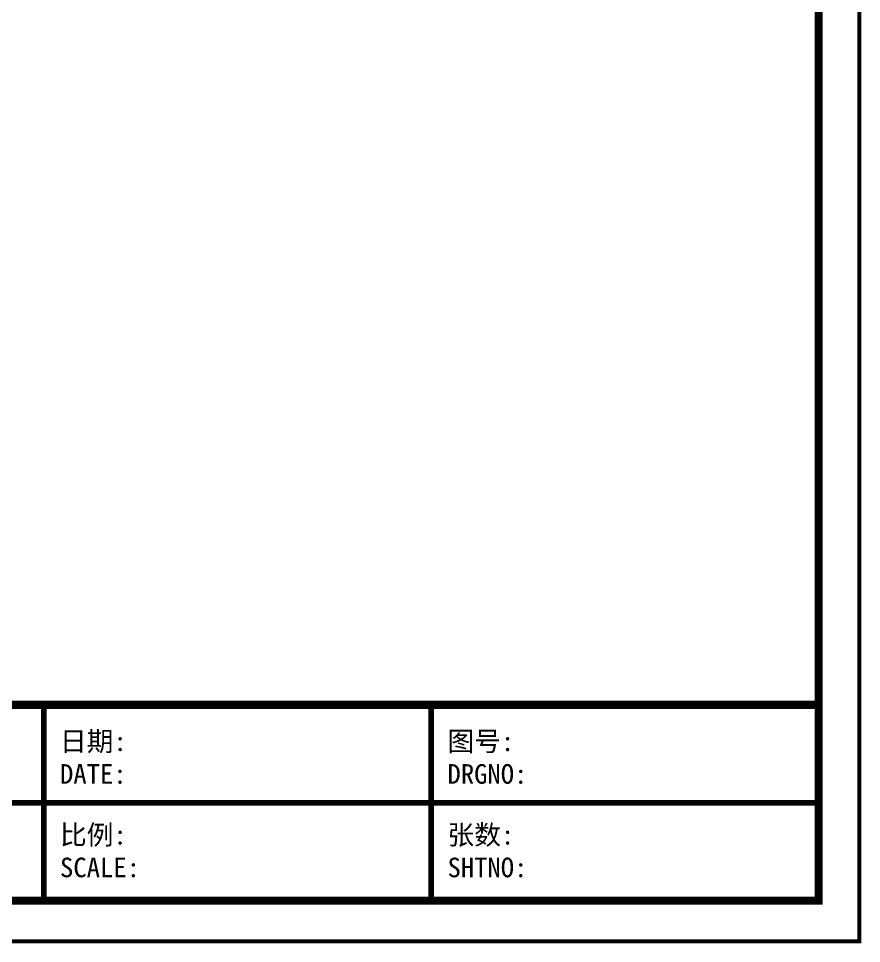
# Model space of a CAD drawing. Header units: inches. Extents: x -9450 to 207408, y -100115 to 6682.
# Drawn here: x 43678 to 47408, y -25115 to -21022 of the extents above; entities that cross this region are included whole.
import ezdxf

# ---------------------------------------------------------------- set-up
doc = ezdxf.new("R2010")
doc.units = ezdxf.units.IN
doc.header["$MEASUREMENT"] = 0
doc.layers.add('图纸外框', color=7, linetype='Continuous', lineweight=80)
doc.styles.get("Standard").update_dxf_attribs({"font": 'arial.ttf'})

# ---------------------------------------------------------------- blocks, each defined once
blk = doc.blocks.new('图框658')
at = {"color": 0}
for p, q in [((3673.9, -8782.2), (3673.9, -9622.2)), ((5335.9, -8782.2), (5335.9, -9622.2)), ((-1749.5, -9202.2), (6998, -9202.2))]:
    blk.add_line(p, q, dxfattribs=at)
for points in [[(-7172.9, 174.9, 17.5, 17.5, 0), (-7172.9, -9797.1, 17.5, 17.5, 0), (7172.9, -9797.1, 17.5, 17.5, 0), (7172.9, 174.9, 17.5, 17.5, 0)], [(-6998, 0, 35, 35, 0), (-6998, -9622.2, 35, 35, 0), (6998, -9622.2, 35, 35, 0), (6998, 0, 35, 35, 0)]]:
    blk.add_lwpolyline(points, format="xyseb", close=True, dxfattribs=at)
blk.add_lwpolyline([(-6998, -8782.2, 35, 35, 0), (6998, -8782.2, 35, 35, 0)], format="xyseb", dxfattribs=at)
at = {"color": 0, "char_height": 84, "width": 3278.688, "attachment_point": 1}
for s, insert in [('\\fsimsun|b0|i0|c134|p2;日期: \\PDATE:', (3743.9, -8896.5)), ('\\fsimsun|b0|i0|c134|p2;图号:  \\PDRGNO:', (5405.9, -8896.5)), ('{\\fSimSun|b0|i0|c134|p2;比例:\\PSCALE:}', (3743.9, -9297.6)), ('{\\fSimSun|b0|i0|c134|p2;张数:\\PSHTNO:}', (5405.9, -9297.6))]:
    blk.add_mtext(s, dxfattribs=dict(at, insert=insert))
blk = doc.blocks.new('单图框')
at = {"layer": '图纸外框', "color": 7, "xscale": 0.10314960629921, "yscale": 0.10314960629921, "zscale": 0.03937007874016}
blk.add_blockref('图框658', (0, 0), dxfattribs=at)

msp = doc.modelspace()

# ---------------------------------------------------------------- block references
at = {"xscale": 10, "yscale": 10, "zscale": 10}
msp.add_blockref('单图框', (40000, -15000), dxfattribs=at)

doc.saveas('drawing.dxf')
